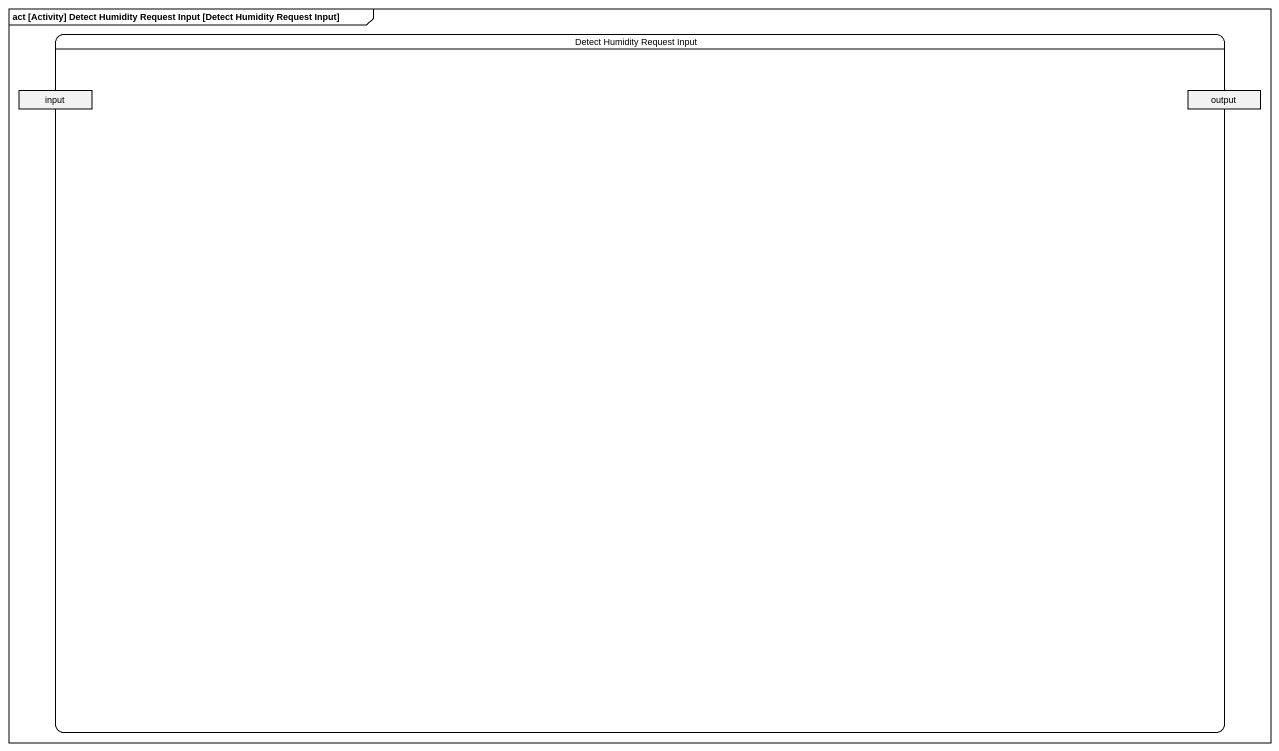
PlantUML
@startuml
mainframe act [Activity] Detect Humidity Request Input [Detect Humidity Request Input]
hide empty description
state "Detect Humidity Request Input" as Detect_Humidity_Request {
  state input <<object>>
  state output <<object>>
}
@enduml
